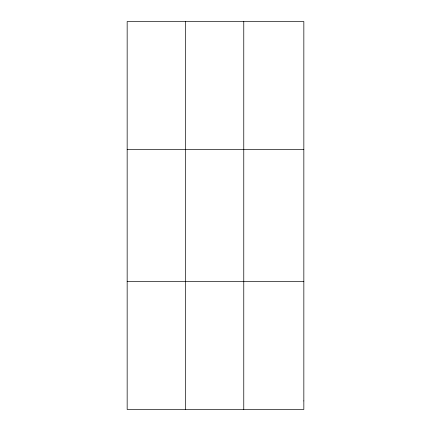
<?xml version="1.0" encoding="UTF-8"?>
<svg xmlns="http://www.w3.org/2000/svg" width="431" height="431" viewBox="0 0 431 431"><rect width="100%" height="100%" fill="white"/><g stroke="black" fill="none" stroke-linecap="round" stroke-linejoin="round"><path stroke-width="0.65" d="M185.465 21.55L185.465 409.45M243.768 21.55L243.768 409.45M127.161 149.557L303.839 149.557M127.161 281.443L303.839 281.443M303.839 400.916L303.839 409.45L127.161 409.45L127.161 21.55L303.839 21.55L303.839 400.916"/></g></svg>
